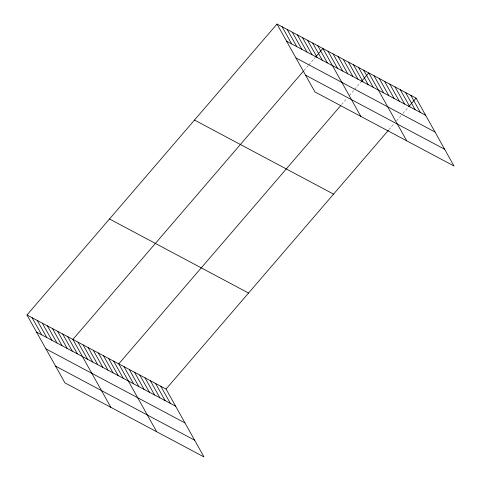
<?xml version="1.0" encoding="UTF-8"?>
<svg xmlns="http://www.w3.org/2000/svg" width="481" height="481" viewBox="0 0 481 481"><rect width="100%" height="100%" fill="white"/><g stroke="black" fill="none" stroke-linecap="round" stroke-linejoin="round"><path stroke-width="0.36" stroke-dasharray="2.4 1.8" d="M303.968 70.521L308.333 65.44M308.82 64.875L315.127 57.534M341.606 104.563L346.945 98.352M349.368 95.533L353.739 90.446M354.707 89.316L361.021 81.974M388.888 129.75L394.228 123.539M396.651 120.719L401.022 115.632M402.964 113.372L408.303 107.161"/><path stroke-width="0.72" d="M26.99 314.983L166.053 389.057L203.998 456.95L64.935 382.876L26.99 314.983L277.002 24.05L416.065 98.124L454.01 166.017L314.947 91.943L277.002 24.05M303.481 71.086L72.884 339.43L110.828 407.317M315.614 56.968L322.889 48.497L360.834 116.384M340.638 105.694L118.771 363.87L156.716 431.764M361.502 81.409L368.783 72.938L406.728 140.831M166.053 389.057L388.401 130.315M408.784 106.596L416.065 98.124M286.574 41.18L425.637 115.254M295.935 57.93L434.998 132.004M305.579 75.192L444.648 149.266M194.498 120.058L333.561 194.132M109.494 218.975L248.557 293.049M36.562 332.112L175.631 406.186M45.929 348.863L184.993 422.937M55.574 366.119L194.637 440.199M410.81 95.328L420.382 112.458M405.555 92.526L415.133 109.656M400.306 89.731L409.878 106.86M395.051 86.935L404.623 104.058M389.796 84.133L399.368 101.263M384.541 81.337L394.119 98.467M379.293 78.535L388.864 95.665M374.038 75.739L383.61 92.869M363.684 70.226L373.256 87.35M358.585 67.508L368.157 84.638M353.487 64.791L363.059 81.92M348.388 62.073L357.96 79.203M343.29 59.361L352.862 76.491M338.191 56.644L347.763 73.773M333.092 53.926L342.664 71.056M327.994 51.208L337.566 68.338M317.791 45.779L327.369 62.909M312.692 43.062L322.264 60.191M307.593 40.344L317.165 57.473M302.495 37.632L312.067 54.762M297.396 34.915L306.968 52.044M292.298 32.197L301.87 49.327M287.199 29.479L296.771 46.609M282.1 26.768L291.672 43.897M160.804 386.261L170.376 403.391M155.549 383.459L165.121 400.589M150.294 380.663L159.866 397.793M145.04 377.862L154.611 394.991M139.791 375.066L149.363 392.195M134.536 372.27L144.108 389.394M129.281 369.468L138.853 386.598M124.026 366.672L133.598 383.802M113.672 361.159L123.25 378.282M108.574 358.441L118.146 375.571M103.475 355.724L113.047 372.853M98.377 353.006L107.948 370.136M93.278 350.294L102.85 367.418M88.179 347.577L97.751 364.706M83.081 344.859L92.653 361.989M77.982 342.141L87.554 359.271M67.785 336.712L77.357 353.842M62.686 333.994L72.258 351.124M57.588 331.277L67.16 348.406M52.489 328.565L62.061 345.689M47.385 325.847L56.962 342.977M42.286 323.13L51.864 340.259M37.187 320.412L46.765 337.542M32.089 317.7L41.661 334.824"/></g></svg>
